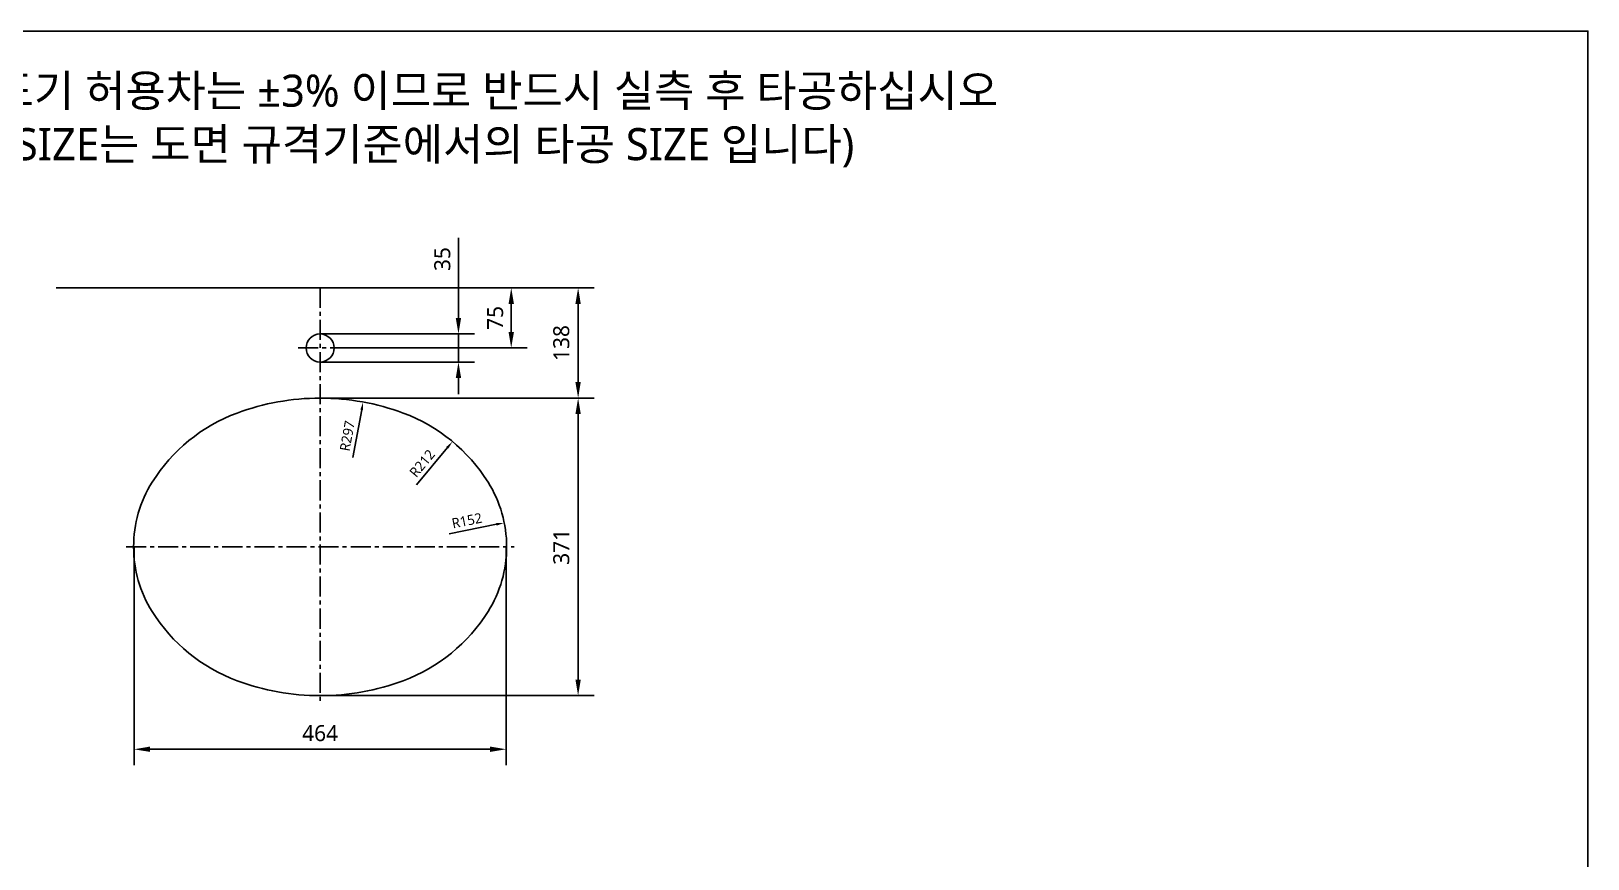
# Model space of a CAD drawing. Extents: x 0 to 3100, y 0 to 2100.
# Drawn here: x 1160 to 3100, y 1068 to 2100 of the extents above; entities that cross this region are included whole.
import ezdxf

# ---------------------------------------------------------------- set-up
doc = ezdxf.new("R2010")
doc.units = 0
doc.header["$LTSCALE"] = 10
doc.header["$MEASUREMENT"] = 0
doc.linetypes.add('CENTER', pattern=[2, 1.25, -0.25, 0.25, -0.25])
doc.layers.get('0').update_dxf_attribs({"linetype": 'CONTINUOUS'})
doc.layers.get('DEFPOINTS').update_dxf_attribs({"linetype": 'CONTINUOUS'})
for name, color, linetype in [('1', 1, 'CONTINUOUS'), ('5', 5, 'CONTINUOUS'), ('7', 7, 'CONTINUOUS'), ('CENTER', 2, 'CENTER')]:
    doc.layers.add(name, color=color, linetype=linetype)
doc.styles.get("Standard").update_dxf_attribs({"font": 'NanumGothic.ttf'})
doc.dimstyles.get("Standard").update_dxf_attribs({"dimtxt": 2.7, "dimasz": 2, "dimexe": 2, "dimexo": 1, "dimgap": 2, "dimtad": 1, "dimdec": 0, "dimlfac": 10, "dimrnd": 1, "dimzin": 0, "dimdsep": 46, "dimtxsty": 'Standard', "dimcen": 0, "dimclrd": 7, "dimclrt": 2, "dimadec": 0, "dimazin": 0, "dimtfac": 1, "dimtdec": 0, "dimtofl": 0, "dimtmove": 0, "dimatfit": 3, "dimfxl": 1, "dimtolj": 1, "dimtzin": 0, "dimarcsym": 0})

# ---------------------------------------------------------------- blocks, each defined once
blk = doc.blocks.new('*D17')
at = {"layer": '1', "color": 3, "lineweight": -2, "transparency": 16777216}
for p, q in [((1692.2, 1742.4), (1692.2, 1842.4)), ((1519.8, 1722.4), (1712.2, 1722.4)), ((1692.2, 1687.4), (1692.2, 1722.4)), ((1519.8, 1687.4), (1712.2, 1687.4)), ((1692.2, 1667.4), (1692.2, 1647.4))]:
    blk.add_line(p, q, dxfattribs=at)
at = {"layer": '1', "color": 3, "transparency": 16777216}
for points in [[(1688.9, 1742.4), (1695.6, 1742.4), (1692.2, 1722.4)], [(1688.9, 1667.4), (1695.6, 1667.4), (1692.2, 1687.4)]]:
    blk.add_solid(points, dxfattribs=at)
at = {"layer": 'DEFPOINTS', "color": 0, "transparency": 16777216}
for p in [(1519.8, 1722.4), (1692.2, 1722.4), (1519.8, 1687.4)]:
    blk.add_point(p, dxfattribs=at)
at = {"layer": '1', "color": 2, "transparency": 16777216, "insert": (1672.2, 1815.7), "char_height": 20, "attachment_point": 5, "rotation": 90}
blk.add_mtext('\\A1;35', dxfattribs=at)
blk = doc.blocks.new('*D18')
at = {"layer": '1', "color": 3, "lineweight": -2, "transparency": 16777216}
for p, q in [((1547.3, 1779.9), (1778, 1779.9)), ((1758, 1724.9), (1758, 1759.9)), ((1547.3, 1704.9), (1778, 1704.9))]:
    blk.add_line(p, q, dxfattribs=at)
at = {"layer": '1', "color": 3, "transparency": 16777216}
for points in [[(1754.7, 1759.9), (1761.4, 1759.9), (1758, 1779.9)], [(1754.7, 1724.9), (1761.4, 1724.9), (1758, 1704.9)]]:
    blk.add_solid(points, dxfattribs=at)
at = {"layer": 'DEFPOINTS', "color": 0, "transparency": 16777216}
for p in [(1547.3, 1779.9), (1758, 1779.9), (1547.3, 1704.9)]:
    blk.add_point(p, dxfattribs=at)
at = {"layer": '1', "color": 2, "transparency": 16777216, "insert": (1738, 1742.4), "char_height": 20, "attachment_point": 5, "rotation": 90}
blk.add_mtext('\\A1;75', dxfattribs=at)
blk = doc.blocks.new('*D19')
at = {"color": 3, "lineweight": -2, "transparency": 16777216}
for p, q in [((1287.9, 1456.9), (1287.9, 1184.5)), ((1751.7, 1456.9), (1751.7, 1184.5)), ((1307.9, 1204.5), (1731.7, 1204.5))]:
    blk.add_line(p, q, dxfattribs=at)
at = {"color": 3, "transparency": 16777216}
for points in [[(1307.9, 1207.9), (1307.9, 1201.2), (1287.9, 1204.5)], [(1731.7, 1207.9), (1731.7, 1201.2), (1751.7, 1204.5)]]:
    blk.add_solid(points, dxfattribs=at)
at = {"layer": 'DEFPOINTS', "color": 0, "transparency": 16777216}
for p in [(1287.9, 1456.9), (1751.7, 1456.9), (1751.7, 1204.5)]:
    blk.add_point(p, dxfattribs=at)
at = {"color": 2, "transparency": 16777216, "insert": (1519.8, 1224.5), "char_height": 20, "attachment_point": 5}
blk.add_mtext('\\A1;464', dxfattribs=at)
blk = doc.blocks.new('*D20')
at = {"color": 3, "lineweight": -2, "transparency": 16777216}
for p, q in [((1519.8, 1642.4), (1861.4, 1642.4)), ((1841.4, 1622.4), (1841.4, 1291.4)), ((1519.8, 1271.4), (1861.4, 1271.4))]:
    blk.add_line(p, q, dxfattribs=at)
at = {"color": 3, "transparency": 16777216}
for points in [[(1838, 1622.4), (1844.7, 1622.4), (1841.4, 1642.4)], [(1838, 1291.4), (1844.7, 1291.4), (1841.4, 1271.4)]]:
    blk.add_solid(points, dxfattribs=at)
at = {"layer": 'DEFPOINTS', "color": 0, "transparency": 16777216}
for p in [(1519.8, 1642.4), (1519.8, 1271.4), (1841.4, 1271.4)]:
    blk.add_point(p, dxfattribs=at)
at = {"color": 2, "transparency": 16777216, "insert": (1820.5, 1456.9), "char_height": 20, "attachment_point": 5, "rotation": 90}
blk.add_mtext('\\A1;371', dxfattribs=at)
blk = doc.blocks.new('*D23')
at = {"color": 3, "lineweight": -2, "transparency": 16777216}
for p, q in [((1749, 1779.9), (1861.4, 1779.9)), ((1841.4, 1662.4), (1841.4, 1759.9)), ((1519.8, 1642.4), (1861.4, 1642.4))]:
    blk.add_line(p, q, dxfattribs=at)
at = {"color": 3, "transparency": 16777216}
for points in [[(1838, 1759.9), (1844.7, 1759.9), (1841.4, 1779.9)], [(1838, 1662.4), (1844.7, 1662.4), (1841.4, 1642.4)]]:
    blk.add_solid(points, dxfattribs=at)
at = {"layer": 'DEFPOINTS', "color": 0, "transparency": 16777216}
for p in [(1749, 1779.9), (1841.4, 1779.9), (1519.8, 1642.4)]:
    blk.add_point(p, dxfattribs=at)
at = {"color": 2, "transparency": 16777216, "insert": (1820.5, 1711.1), "char_height": 20, "attachment_point": 5, "rotation": 90}
blk.add_mtext('\\A1;138', dxfattribs=at)
blk = doc.blocks.new('*D28')
at = {"layer": '1', "color": 3, "lineweight": -2, "transparency": 16777216}
blk.add_line((1560.7, 1568.3), (1571.6, 1627.7), dxfattribs=at)
at = {"layer": '1', "color": 3, "transparency": 16777216}
blk.add_solid([(1570, 1628), (1573.3, 1627.4), (1573.4, 1637.5)], dxfattribs=at)
at = {"layer": 'DEFPOINTS', "color": 0, "transparency": 16777216}
for p in [(1573.4, 1637.5), (1519.8, 1345.4)]:
    blk.add_point(p, dxfattribs=at)
at = {"layer": '1', "color": 2, "transparency": 16777216, "insert": (1553.7, 1595.2), "char_height": 12.5, "attachment_point": 5, "rotation": 79.5953}
blk.add_mtext('\\A1;R297', dxfattribs=at)
blk = doc.blocks.new('*D29')
at = {"layer": '1', "color": 3, "lineweight": -2, "transparency": 16777216}
blk.add_line((1640, 1534.3), (1678.4, 1580.6), dxfattribs=at)
at = {"layer": '1', "color": 3, "transparency": 16777216}
blk.add_solid([(1677.1, 1581.6), (1679.7, 1579.5), (1684.8, 1588.2)], dxfattribs=at)
at = {"layer": 'DEFPOINTS', "color": 0, "transparency": 16777216}
for p in [(1684.8, 1588.2), (1549.4, 1425)]:
    blk.add_point(p, dxfattribs=at)
at = {"layer": '1', "color": 2, "transparency": 16777216, "insert": (1647, 1561.1), "char_height": 12.5, "attachment_point": 5, "rotation": 50.3396}
blk.add_mtext('\\A1;R212', dxfattribs=at)
blk = doc.blocks.new('*D30')
at = {"layer": '1', "color": 3, "lineweight": -2, "transparency": 16777216}
blk.add_line((1680.6, 1473.1), (1739.5, 1485), dxfattribs=at)
at = {"layer": '1', "color": 3, "transparency": 16777216}
blk.add_solid([(1739.2, 1486.6), (1739.8, 1483.3), (1749.3, 1486.9)], dxfattribs=at)
at = {"layer": 'DEFPOINTS', "color": 0, "transparency": 16777216}
for p in [(1749.3, 1486.9), (1600.3, 1456.9)]:
    blk.add_point(p, dxfattribs=at)
at = {"layer": '1', "color": 2, "transparency": 16777216, "insert": (1702.8, 1489.6), "char_height": 12.5, "attachment_point": 5, "rotation": 11.4079}
blk.add_mtext('\\A1;R152', dxfattribs=at)

msp = doc.modelspace()

# ---------------------------------------------------------------- linework, layer by layer
for centre, radius, start, end in [((1519.80193, 1345.37875), 297, 90, 110.41024201), ((1519.80193, 1345.37875), 297, 69.58975799, 90), ((1490.15907, 1425.04242), 212, 110.41024201, 147.95362655), ((1549.4448, 1425.04242), 212, 32.04637345, 69.58975799), ((1439.30193, 1456.87875), 152, 147.95362655, 180), ((1600.30193, 1456.87875), 152, 0, 32.04637345), ((1439.30193, 1456.87875), 152, 180, 212.04637345), ((1600.30193, 1456.87875), 152, 327.95362655, 0), ((1490.15907, 1488.71507), 212, 212.04637345, 249.58975799), ((1549.4448, 1488.71507), 212, 290.41024201, 327.95362655), ((1519.80193, 1568.37875), 297, 249.58975799, 270), ((1519.80193, 1568.37875), 297, 270, 290.41024201)]:
    msp.add_arc(centre, radius, start, end)
at = {"layer": '5'}
msp.add_line((1190.58913, 1779.87875), (1749.01473, 1779.87875), dxfattribs=at)
at = {"layer": '5', "color": 212}
msp.add_lwpolyline([(0, 2100), (3100, 2100), (3100, 0), (0, 0)], close=True, dxfattribs=at)
at = {"layer": '7'}
msp.add_circle((1519.80193, 1704.87875), 17.5, dxfattribs=at)
at = {"layer": 'CENTER', "color": 2, "linetype": 'CENTER', "ltscale": 2}
for p, q in [((1519.80193, 1779.87875), (1519.80193, 1263.37875)), ((1492.30193, 1704.87875), (1547.30193, 1704.87875)), ((1277.88245, 1456.87875), (1761.72141, 1456.87875))]:
    msp.add_line(p, q, dxfattribs=at)

# ---------------------------------------------------------------- texts
at = {"layer": '1', "color": 2, "insert": (1520.69152, 1988.00053), "char_height": 40, "attachment_point": 5}
msp.add_mtext('\\A1;\\pi-120,l160,t160;※ 카운터 설치부 도기 허용차는 ±3% 이므로 반드시 실측 후 타공하십시오\\P(아래 타공 SIZE는 도면 규격기준에서의 타공 SIZE 입니다)', dxfattribs=at)

# ---------------------------------------------------------------- dimensions: what is measured, and where the dimension line sits
for base, p2, picture, middle in [((1841.36312, 1779.87875), (1749.01473, 1779.87875), '*D23', (1820.46184, 1711.12875)), ((1841.36312, 1271.37875), (1519.80193, 1271.37875), '*D20', (1820.46184, 1456.87875))]:
    dim = msp.add_linear_dim(base=base, p1=(1519.80193, 1642.37875), p2=p2, angle=90, dimstyle='Standard', override={"dimtxt": 20, "dimasz": 20, "dimexe": 20, "dimexo": 0, "dimgap": 10, "dimdec": 4, "dimlfac": 1, "dimzin": 8, "dimclrd": 3, "dimclre": 3, "dimtdec": 4})
    dim.commit()
    dim.dimension.update_dxf_attribs({"geometry": picture, "text_midpoint": middle})
dim = msp.add_linear_dim(base=(1751.72141, 1204.53523), p1=(1287.88245, 1456.87875), p2=(1751.72141, 1456.87875), dimstyle='Standard', override={"dimtxt": 20, "dimasz": 20, "dimexe": 20, "dimexo": 0, "dimgap": 10, "dimdec": 4, "dimlfac": 1, "dimzin": 8, "dimclrd": 3, "dimclre": 3, "dimtdec": 4})
dim.commit()
dim.dimension.update_dxf_attribs({"geometry": '*D19', "text_midpoint": (1519.80193, 1224.53523)})
at = {"layer": '1'}
dim = msp.add_linear_dim(base=(1692.22878, 1722.37875), p1=(1519.80193, 1687.37875), p2=(1519.80193, 1722.37875), angle=90, dimstyle='Standard', override={"dimtxt": 20, "dimasz": 20, "dimexe": 20, "dimexo": 0, "dimgap": 10, "dimdec": 4, "dimlfac": 1, "dimzin": 8, "dimclrd": 3, "dimclre": 3, "dimtdec": 4, "dimtofl": 1}, dxfattribs=at)
dim.commit()
dim.dimension.update_dxf_attribs({"geometry": '*D17', "text_midpoint": (1692.22878, 1815.71208), "dimtype": 160})
dim = msp.add_linear_dim(base=(1758.0466, 1779.87875), p1=(1547.30193, 1704.87875), p2=(1547.30193, 1779.87875), angle=90, dimstyle='Standard', override={"dimtxt": 20, "dimasz": 20, "dimexe": 20, "dimexo": 0, "dimgap": 10, "dimdec": 4, "dimlfac": 1, "dimzin": 8, "dimclrd": 3, "dimclre": 3, "dimtdec": 4, "dimtofl": 1}, dxfattribs=at)
dim.commit()
dim.dimension.update_dxf_attribs({"geometry": '*D18', "text_midpoint": (1738.0466, 1742.37875)})
for center, mpoint, picture, middle in [((1519.80193, 1345.37875), (1573.44023, 1637.49505), '*D28', (1565.27898, 1593.04856)), ((1549.4448, 1425.04242), (1684.75069, 1588.24878), '*D29', (1655.99472, 1553.56324)), ((1600.30193, 1456.87875), (1749.29899, 1486.94331), '*D30', (1705.13368, 1478.03165))]:
    dim = msp.add_radius_dim(center=center, mpoint=mpoint, dimstyle='Standard', override={"dimscale": 0.5, "dimtxt": 25, "dimasz": 20, "dimexe": 10, "dimexo": 8, "dimgap": 10, "dimdec": 4, "dimlfac": 1, "dimzin": 8, "dimclrd": 3, "dimclre": 3, "dimtdec": 4, "dimtofl": 1, "dimarcsym": 1}, dxfattribs=at)
    dim.commit()
    dim.dimension.update_dxf_attribs({"geometry": picture, "text_midpoint": middle, "dimtype": 164})

doc.saveas('drawing.dxf')
